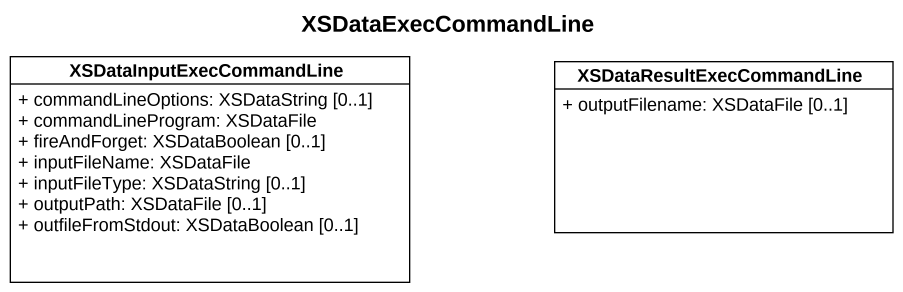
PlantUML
@startuml
title XSDataExecCommandLine
hide circle
hide empty members
skinparam classAttributeIconSize 0
class XSDataInputExecCommandLine {
  + commandLineOptions: XSDataString [0..1]
  + commandLineProgram: XSDataFile
  + fireAndForget: XSDataBoolean [0..1]
  + inputFileName: XSDataFile
  + inputFileType: XSDataString [0..1]
  + outputPath: XSDataFile [0..1]
  + outfileFromStdout: XSDataBoolean [0..1]
}
class XSDataResultExecCommandLine {
  + outputFilename: XSDataFile [0..1]
}
@enduml
